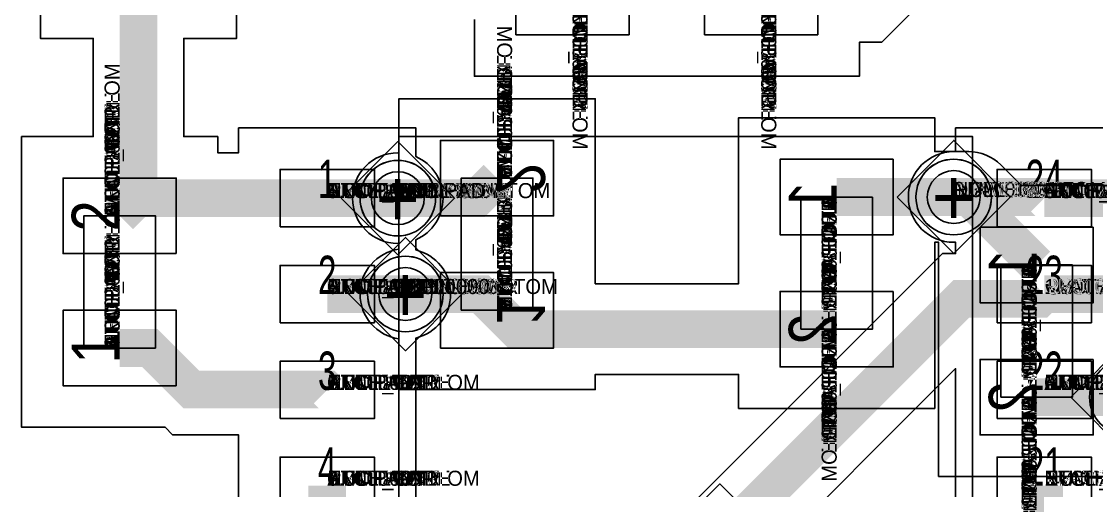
# Model space of a CAD drawing. Extents: x 0 to 323, y 0 to 320.
# Drawn here: x 113.51 to 127.76, y 248.97 to 255.18 of the extents above; entities that cross this region are included whole.
import ezdxf
from ezdxf.enums import TextEntityAlignment as Align

# ---------------------------------------------------------------- set-up
doc = ezdxf.new("R2010")
doc.units = 0
doc.header["$MEASUREMENT"] = 0
doc.layers.get('0').update_dxf_attribs({"linetype": 'CONTINUOUS'})
for name, color, linetype in [('CDN_FIGURES', 7, 'CONTINUOUS'), ('ETCH_BOTTOM', 7, 'CONTINUOUS'), ('ETCH_GND', 3, 'CONTINUOUS'), ('ETCH_INT1', 4, 'CONTINUOUS'), ('ETCH_INT2', 5, 'CONTINUOUS'), ('ETCH_PWR', 6, 'CONTINUOUS'), ('ETCH_TOP', 2, 'CONTINUOUS'), ('MANUFACTURING_NCLEGEND-1-6', 8, 'CONTINUOUS'), ('PACKAGE_GEOMETRY_ASSEMBLY_TOP', 11, 'CONTINUOUS'), ('PACKAGE_GEOMETRY_PIN_NUMBER', 9, 'CONTINUOUS')]:
    doc.layers.add(name, color=color, linetype=linetype)

# ---------------------------------------------------------------- blocks, each defined once
blk = doc.blocks.new('PAD_INFO')
for tag in ['SHAPE_TYPE', 'PAD_HEIGHT', 'PAD_LAYER', 'PAD_TYPE', 'PAD_WIDTH']:
    blk.add_attdef(tag, (0, 0), '', height=0.2)
at = {"flags": 2}
blk.add_attdef('CDN_TYPE', (0, 0), '', height=0.2, dxfattribs=at)
blk = doc.blocks.new('DRILL_INFO')
at = {"flags": 2}
blk.add_attdef('CDN_TYPE', (0, 0), '', height=0.2, dxfattribs=at)
for tag in ['FSHAPE', 'FCHAR', 'DRILL_HEIGHT', 'DIAMETER', 'PLATED', 'DRILL_WIDTH']:
    blk.add_attdef(tag, (0, 0), '', height=0.2)
blk = doc.blocks.new('VIA0700X0300')
at = {"layer": 'ETCH_BOTTOM'}
blk.add_circle((0, 0), 0.35, dxfattribs=at)
at = {"layer": 'ETCH_GND'}
blk.add_circle((0, 0), 0.35, dxfattribs=at)
at = {"layer": 'ETCH_INT1'}
blk.add_circle((0, 0), 0.35, dxfattribs=at)
at = {"layer": 'ETCH_INT2'}
blk.add_circle((0, 0), 0.35, dxfattribs=at)
at = {"layer": 'ETCH_PWR'}
blk.add_circle((0, 0), 0.35, dxfattribs=at)
at = {"layer": 'ETCH_TOP'}
blk.add_circle((0, 0), 0.35, dxfattribs=at)
ref = blk.add_blockref('PAD_INFO', (0, 0))
ref.add_attrib('PAD_LAYER', 'ETCH_TOP', (0, 0), dxfattribs={"height": 0.2})
ref.add_attrib('SHAPE_TYPE', 'NULL', (0, 0), dxfattribs={"height": 0.2})
ref.add_attrib('PAD_TYPE', 'ANTIPAD', (0, 0), dxfattribs={"height": 0.2})
ref.add_attrib('PAD_WIDTH', '0.000000', (0, 0), dxfattribs={"height": 0.2})
ref.add_attrib('PAD_HEIGHT', '0.000000', (0, 0), dxfattribs={"height": 0.2})
ref = blk.add_blockref('PAD_INFO', (0, 0))
ref.add_attrib('PAD_LAYER', 'ETCH_GND', (0, 0), dxfattribs={"height": 0.2})
ref.add_attrib('SHAPE_TYPE', 'NULL', (0, 0), dxfattribs={"height": 0.2})
ref.add_attrib('PAD_TYPE', 'ANTIPAD', (0, 0), dxfattribs={"height": 0.2})
ref.add_attrib('PAD_WIDTH', '0.000000', (0, 0), dxfattribs={"height": 0.2})
ref.add_attrib('PAD_HEIGHT', '0.000000', (0, 0), dxfattribs={"height": 0.2})
ref = blk.add_blockref('PAD_INFO', (0, 0))
ref.add_attrib('PAD_LAYER', 'ETCH_INT1', (0, 0), dxfattribs={"height": 0.2})
ref.add_attrib('SHAPE_TYPE', 'NULL', (0, 0), dxfattribs={"height": 0.2})
ref.add_attrib('PAD_TYPE', 'ANTIPAD', (0, 0), dxfattribs={"height": 0.2})
ref.add_attrib('PAD_WIDTH', '0.000000', (0, 0), dxfattribs={"height": 0.2})
ref.add_attrib('PAD_HEIGHT', '0.000000', (0, 0), dxfattribs={"height": 0.2})
ref = blk.add_blockref('PAD_INFO', (0, 0))
ref.add_attrib('PAD_LAYER', 'ETCH_INT2', (0, 0), dxfattribs={"height": 0.2})
ref.add_attrib('SHAPE_TYPE', 'NULL', (0, 0), dxfattribs={"height": 0.2})
ref.add_attrib('PAD_TYPE', 'ANTIPAD', (0, 0), dxfattribs={"height": 0.2})
ref.add_attrib('PAD_WIDTH', '0.000000', (0, 0), dxfattribs={"height": 0.2})
ref.add_attrib('PAD_HEIGHT', '0.000000', (0, 0), dxfattribs={"height": 0.2})
ref = blk.add_blockref('PAD_INFO', (0, 0))
ref.add_attrib('PAD_LAYER', 'ETCH_PWR', (0, 0), dxfattribs={"height": 0.2})
ref.add_attrib('SHAPE_TYPE', 'NULL', (0, 0), dxfattribs={"height": 0.2})
ref.add_attrib('PAD_TYPE', 'ANTIPAD', (0, 0), dxfattribs={"height": 0.2})
ref.add_attrib('PAD_WIDTH', '0.000000', (0, 0), dxfattribs={"height": 0.2})
ref.add_attrib('PAD_HEIGHT', '0.000000', (0, 0), dxfattribs={"height": 0.2})
ref = blk.add_blockref('PAD_INFO', (0, 0))
ref.add_attrib('PAD_LAYER', 'ETCH_BOTTOM', (0, 0), dxfattribs={"height": 0.2})
ref.add_attrib('SHAPE_TYPE', 'NULL', (0, 0), dxfattribs={"height": 0.2})
ref.add_attrib('PAD_TYPE', 'ANTIPAD', (0, 0), dxfattribs={"height": 0.2})
ref.add_attrib('PAD_WIDTH', '0.000000', (0, 0), dxfattribs={"height": 0.2})
ref.add_attrib('PAD_HEIGHT', '0.000000', (0, 0), dxfattribs={"height": 0.2})
ref = blk.add_blockref('PAD_INFO', (0, 0))
ref.add_attrib('PAD_LAYER', 'ETCH_TOP', (0, 0), dxfattribs={"height": 0.2})
ref.add_attrib('SHAPE_TYPE', 'NULL', (0, 0), dxfattribs={"height": 0.2})
ref.add_attrib('PAD_TYPE', 'THERMAL', (0, 0), dxfattribs={"height": 0.2})
ref.add_attrib('PAD_WIDTH', '0.000000', (0, 0), dxfattribs={"height": 0.2})
ref.add_attrib('PAD_HEIGHT', '0.000000', (0, 0), dxfattribs={"height": 0.2})
ref = blk.add_blockref('PAD_INFO', (0, 0))
ref.add_attrib('PAD_LAYER', 'ETCH_GND', (0, 0), dxfattribs={"height": 0.2})
ref.add_attrib('SHAPE_TYPE', 'NULL', (0, 0), dxfattribs={"height": 0.2})
ref.add_attrib('PAD_TYPE', 'THERMAL', (0, 0), dxfattribs={"height": 0.2})
ref.add_attrib('PAD_WIDTH', '0.000000', (0, 0), dxfattribs={"height": 0.2})
ref.add_attrib('PAD_HEIGHT', '0.000000', (0, 0), dxfattribs={"height": 0.2})
ref = blk.add_blockref('PAD_INFO', (0, 0))
ref.add_attrib('PAD_LAYER', 'ETCH_INT1', (0, 0), dxfattribs={"height": 0.2})
ref.add_attrib('SHAPE_TYPE', 'NULL', (0, 0), dxfattribs={"height": 0.2})
ref.add_attrib('PAD_TYPE', 'THERMAL', (0, 0), dxfattribs={"height": 0.2})
ref.add_attrib('PAD_WIDTH', '0.000000', (0, 0), dxfattribs={"height": 0.2})
ref.add_attrib('PAD_HEIGHT', '0.000000', (0, 0), dxfattribs={"height": 0.2})
ref = blk.add_blockref('PAD_INFO', (0, 0))
ref.add_attrib('PAD_LAYER', 'ETCH_INT2', (0, 0), dxfattribs={"height": 0.2})
ref.add_attrib('SHAPE_TYPE', 'NULL', (0, 0), dxfattribs={"height": 0.2})
ref.add_attrib('PAD_TYPE', 'THERMAL', (0, 0), dxfattribs={"height": 0.2})
ref.add_attrib('PAD_WIDTH', '0.000000', (0, 0), dxfattribs={"height": 0.2})
ref.add_attrib('PAD_HEIGHT', '0.000000', (0, 0), dxfattribs={"height": 0.2})
ref = blk.add_blockref('PAD_INFO', (0, 0))
ref.add_attrib('PAD_LAYER', 'ETCH_PWR', (0, 0), dxfattribs={"height": 0.2})
ref.add_attrib('SHAPE_TYPE', 'NULL', (0, 0), dxfattribs={"height": 0.2})
ref.add_attrib('PAD_TYPE', 'THERMAL', (0, 0), dxfattribs={"height": 0.2})
ref.add_attrib('PAD_WIDTH', '0.000000', (0, 0), dxfattribs={"height": 0.2})
ref.add_attrib('PAD_HEIGHT', '0.000000', (0, 0), dxfattribs={"height": 0.2})
ref = blk.add_blockref('PAD_INFO', (0, 0))
ref.add_attrib('PAD_LAYER', 'ETCH_BOTTOM', (0, 0), dxfattribs={"height": 0.2})
ref.add_attrib('SHAPE_TYPE', 'NULL', (0, 0), dxfattribs={"height": 0.2})
ref.add_attrib('PAD_TYPE', 'THERMAL', (0, 0), dxfattribs={"height": 0.2})
ref.add_attrib('PAD_WIDTH', '0.000000', (0, 0), dxfattribs={"height": 0.2})
ref.add_attrib('PAD_HEIGHT', '0.000000', (0, 0), dxfattribs={"height": 0.2})
ref = blk.add_blockref('PAD_INFO', (0, 0))
ref.add_attrib('PAD_LAYER', 'ETCH_TOP', (0, 0), dxfattribs={"height": 0.2})
ref.add_attrib('SHAPE_TYPE', 'CIRCLE', (0, 0), dxfattribs={"height": 0.2})
ref.add_attrib('PAD_TYPE', 'REGULAR', (0, 0), dxfattribs={"height": 0.2})
ref.add_attrib('PAD_WIDTH', '0.700000', (0, 0), dxfattribs={"height": 0.2})
ref.add_attrib('PAD_HEIGHT', '0.700000', (0, 0), dxfattribs={"height": 0.2})
ref = blk.add_blockref('PAD_INFO', (0, 0))
ref.add_attrib('PAD_LAYER', 'ETCH_GND', (0, 0), dxfattribs={"height": 0.2})
ref.add_attrib('SHAPE_TYPE', 'CIRCLE', (0, 0), dxfattribs={"height": 0.2})
ref.add_attrib('PAD_TYPE', 'REGULAR', (0, 0), dxfattribs={"height": 0.2})
ref.add_attrib('PAD_WIDTH', '0.700000', (0, 0), dxfattribs={"height": 0.2})
ref.add_attrib('PAD_HEIGHT', '0.700000', (0, 0), dxfattribs={"height": 0.2})
ref = blk.add_blockref('PAD_INFO', (0, 0))
ref.add_attrib('PAD_LAYER', 'ETCH_INT1', (0, 0), dxfattribs={"height": 0.2})
ref.add_attrib('SHAPE_TYPE', 'CIRCLE', (0, 0), dxfattribs={"height": 0.2})
ref.add_attrib('PAD_TYPE', 'REGULAR', (0, 0), dxfattribs={"height": 0.2})
ref.add_attrib('PAD_WIDTH', '0.700000', (0, 0), dxfattribs={"height": 0.2})
ref.add_attrib('PAD_HEIGHT', '0.700000', (0, 0), dxfattribs={"height": 0.2})
ref = blk.add_blockref('PAD_INFO', (0, 0))
ref.add_attrib('PAD_LAYER', 'ETCH_INT2', (0, 0), dxfattribs={"height": 0.2})
ref.add_attrib('SHAPE_TYPE', 'CIRCLE', (0, 0), dxfattribs={"height": 0.2})
ref.add_attrib('PAD_TYPE', 'REGULAR', (0, 0), dxfattribs={"height": 0.2})
ref.add_attrib('PAD_WIDTH', '0.700000', (0, 0), dxfattribs={"height": 0.2})
ref.add_attrib('PAD_HEIGHT', '0.700000', (0, 0), dxfattribs={"height": 0.2})
ref = blk.add_blockref('PAD_INFO', (0, 0))
ref.add_attrib('PAD_LAYER', 'ETCH_PWR', (0, 0), dxfattribs={"height": 0.2})
ref.add_attrib('SHAPE_TYPE', 'CIRCLE', (0, 0), dxfattribs={"height": 0.2})
ref.add_attrib('PAD_TYPE', 'REGULAR', (0, 0), dxfattribs={"height": 0.2})
ref.add_attrib('PAD_WIDTH', '0.700000', (0, 0), dxfattribs={"height": 0.2})
ref.add_attrib('PAD_HEIGHT', '0.700000', (0, 0), dxfattribs={"height": 0.2})
ref = blk.add_blockref('PAD_INFO', (0, 0))
ref.add_attrib('PAD_LAYER', 'ETCH_BOTTOM', (0, 0), dxfattribs={"height": 0.2})
ref.add_attrib('SHAPE_TYPE', 'CIRCLE', (0, 0), dxfattribs={"height": 0.2})
ref.add_attrib('PAD_TYPE', 'REGULAR', (0, 0), dxfattribs={"height": 0.2})
ref.add_attrib('PAD_WIDTH', '0.700000', (0, 0), dxfattribs={"height": 0.2})
ref.add_attrib('PAD_HEIGHT', '0.700000', (0, 0), dxfattribs={"height": 0.2})
ref = blk.add_blockref('DRILL_INFO', (0, 0))
ref.add_attrib('DIAMETER', '0.300000', (0, 0), dxfattribs={"height": 0.2})
ref.add_attrib('PLATED', 'PLATED', (0, 0), dxfattribs={"height": 0.2})
ref.add_attrib('FSHAPE', 'DIAMOND', (0, 0), dxfattribs={"height": 0.2})
ref.add_attrib('FCHAR', '+', (0, 0), dxfattribs={"height": 0.2})
ref.add_attrib('DRILL_WIDTH', '1.500000', (0, 0), dxfattribs={"height": 0.2})
ref.add_attrib('DRILL_HEIGHT', '1.500000', (0, 0), dxfattribs={"height": 0.2})
for tag in ['CDN_TYPE', 'PIN']:
    blk.add_attdef(tag, (0, 0), '', height=0.2)
at = {"flags": 2}
for tag in ['PSTKNAME', 'BBV']:
    blk.add_attdef(tag, (0, 0), '', height=0.2, dxfattribs=at)
blk = doc.blocks.new('FIGURE_DIAMOND')
at = {"layer": 'CDN_FIGURES'}
blk.add_lwpolyline([(-0.5, 0), (0, 0.5), (0.5, 0), (0, -0.5)], close=True, dxfattribs=at)
blk = doc.blocks.new('RC1000X1500TS')
at = {"layer": 'ETCH_TOP'}
blk.add_lwpolyline([(-0.5, -0.75), (-0.5, 0.75), (0.5, 0.75), (0.5, -0.75)], close=True, dxfattribs=at)
ref = blk.add_blockref('PAD_INFO', (0, 0))
ref.add_attrib('PAD_LAYER', 'ETCH_TOP', (0, 0), dxfattribs={"height": 0.2})
ref.add_attrib('SHAPE_TYPE', 'NULL', (0, 0), dxfattribs={"height": 0.2})
ref.add_attrib('PAD_TYPE', 'ANTIPAD', (0, 0), dxfattribs={"height": 0.2})
ref.add_attrib('PAD_WIDTH', '0.000000', (0, 0), dxfattribs={"height": 0.2})
ref.add_attrib('PAD_HEIGHT', '0.000000', (0, 0), dxfattribs={"height": 0.2})
ref = blk.add_blockref('PAD_INFO', (0, 0))
ref.add_attrib('PAD_LAYER', 'ETCH_GND', (0, 0), dxfattribs={"height": 0.2})
ref.add_attrib('SHAPE_TYPE', 'NULL', (0, 0), dxfattribs={"height": 0.2})
ref.add_attrib('PAD_TYPE', 'ANTIPAD', (0, 0), dxfattribs={"height": 0.2})
ref.add_attrib('PAD_WIDTH', '0.000000', (0, 0), dxfattribs={"height": 0.2})
ref.add_attrib('PAD_HEIGHT', '0.000000', (0, 0), dxfattribs={"height": 0.2})
ref = blk.add_blockref('PAD_INFO', (0, 0))
ref.add_attrib('PAD_LAYER', 'ETCH_INT1', (0, 0), dxfattribs={"height": 0.2})
ref.add_attrib('SHAPE_TYPE', 'NULL', (0, 0), dxfattribs={"height": 0.2})
ref.add_attrib('PAD_TYPE', 'ANTIPAD', (0, 0), dxfattribs={"height": 0.2})
ref.add_attrib('PAD_WIDTH', '0.000000', (0, 0), dxfattribs={"height": 0.2})
ref.add_attrib('PAD_HEIGHT', '0.000000', (0, 0), dxfattribs={"height": 0.2})
ref = blk.add_blockref('PAD_INFO', (0, 0))
ref.add_attrib('PAD_LAYER', 'ETCH_INT2', (0, 0), dxfattribs={"height": 0.2})
ref.add_attrib('SHAPE_TYPE', 'NULL', (0, 0), dxfattribs={"height": 0.2})
ref.add_attrib('PAD_TYPE', 'ANTIPAD', (0, 0), dxfattribs={"height": 0.2})
ref.add_attrib('PAD_WIDTH', '0.000000', (0, 0), dxfattribs={"height": 0.2})
ref.add_attrib('PAD_HEIGHT', '0.000000', (0, 0), dxfattribs={"height": 0.2})
ref = blk.add_blockref('PAD_INFO', (0, 0))
ref.add_attrib('PAD_LAYER', 'ETCH_PWR', (0, 0), dxfattribs={"height": 0.2})
ref.add_attrib('SHAPE_TYPE', 'NULL', (0, 0), dxfattribs={"height": 0.2})
ref.add_attrib('PAD_TYPE', 'ANTIPAD', (0, 0), dxfattribs={"height": 0.2})
ref.add_attrib('PAD_WIDTH', '0.000000', (0, 0), dxfattribs={"height": 0.2})
ref.add_attrib('PAD_HEIGHT', '0.000000', (0, 0), dxfattribs={"height": 0.2})
ref = blk.add_blockref('PAD_INFO', (0, 0))
ref.add_attrib('PAD_LAYER', 'ETCH_BOTTOM', (0, 0), dxfattribs={"height": 0.2})
ref.add_attrib('SHAPE_TYPE', 'NULL', (0, 0), dxfattribs={"height": 0.2})
ref.add_attrib('PAD_TYPE', 'ANTIPAD', (0, 0), dxfattribs={"height": 0.2})
ref.add_attrib('PAD_WIDTH', '0.000000', (0, 0), dxfattribs={"height": 0.2})
ref.add_attrib('PAD_HEIGHT', '0.000000', (0, 0), dxfattribs={"height": 0.2})
ref = blk.add_blockref('PAD_INFO', (0, 0))
ref.add_attrib('PAD_LAYER', 'ETCH_TOP', (0, 0), dxfattribs={"height": 0.2})
ref.add_attrib('SHAPE_TYPE', 'NULL', (0, 0), dxfattribs={"height": 0.2})
ref.add_attrib('PAD_TYPE', 'THERMAL', (0, 0), dxfattribs={"height": 0.2})
ref.add_attrib('PAD_WIDTH', '0.000000', (0, 0), dxfattribs={"height": 0.2})
ref.add_attrib('PAD_HEIGHT', '0.000000', (0, 0), dxfattribs={"height": 0.2})
ref = blk.add_blockref('PAD_INFO', (0, 0))
ref.add_attrib('PAD_LAYER', 'ETCH_GND', (0, 0), dxfattribs={"height": 0.2})
ref.add_attrib('SHAPE_TYPE', 'NULL', (0, 0), dxfattribs={"height": 0.2})
ref.add_attrib('PAD_TYPE', 'THERMAL', (0, 0), dxfattribs={"height": 0.2})
ref.add_attrib('PAD_WIDTH', '0.000000', (0, 0), dxfattribs={"height": 0.2})
ref.add_attrib('PAD_HEIGHT', '0.000000', (0, 0), dxfattribs={"height": 0.2})
ref = blk.add_blockref('PAD_INFO', (0, 0))
ref.add_attrib('PAD_LAYER', 'ETCH_INT1', (0, 0), dxfattribs={"height": 0.2})
ref.add_attrib('SHAPE_TYPE', 'NULL', (0, 0), dxfattribs={"height": 0.2})
ref.add_attrib('PAD_TYPE', 'THERMAL', (0, 0), dxfattribs={"height": 0.2})
ref.add_attrib('PAD_WIDTH', '0.000000', (0, 0), dxfattribs={"height": 0.2})
ref.add_attrib('PAD_HEIGHT', '0.000000', (0, 0), dxfattribs={"height": 0.2})
ref = blk.add_blockref('PAD_INFO', (0, 0))
ref.add_attrib('PAD_LAYER', 'ETCH_INT2', (0, 0), dxfattribs={"height": 0.2})
ref.add_attrib('SHAPE_TYPE', 'NULL', (0, 0), dxfattribs={"height": 0.2})
ref.add_attrib('PAD_TYPE', 'THERMAL', (0, 0), dxfattribs={"height": 0.2})
ref.add_attrib('PAD_WIDTH', '0.000000', (0, 0), dxfattribs={"height": 0.2})
ref.add_attrib('PAD_HEIGHT', '0.000000', (0, 0), dxfattribs={"height": 0.2})
ref = blk.add_blockref('PAD_INFO', (0, 0))
ref.add_attrib('PAD_LAYER', 'ETCH_PWR', (0, 0), dxfattribs={"height": 0.2})
ref.add_attrib('SHAPE_TYPE', 'NULL', (0, 0), dxfattribs={"height": 0.2})
ref.add_attrib('PAD_TYPE', 'THERMAL', (0, 0), dxfattribs={"height": 0.2})
ref.add_attrib('PAD_WIDTH', '0.000000', (0, 0), dxfattribs={"height": 0.2})
ref.add_attrib('PAD_HEIGHT', '0.000000', (0, 0), dxfattribs={"height": 0.2})
ref = blk.add_blockref('PAD_INFO', (0, 0))
ref.add_attrib('PAD_LAYER', 'ETCH_BOTTOM', (0, 0), dxfattribs={"height": 0.2})
ref.add_attrib('SHAPE_TYPE', 'NULL', (0, 0), dxfattribs={"height": 0.2})
ref.add_attrib('PAD_TYPE', 'THERMAL', (0, 0), dxfattribs={"height": 0.2})
ref.add_attrib('PAD_WIDTH', '0.000000', (0, 0), dxfattribs={"height": 0.2})
ref.add_attrib('PAD_HEIGHT', '0.000000', (0, 0), dxfattribs={"height": 0.2})
ref = blk.add_blockref('PAD_INFO', (0, 0))
ref.add_attrib('PAD_LAYER', 'ETCH_GND', (0, 0), dxfattribs={"height": 0.2})
ref.add_attrib('SHAPE_TYPE', 'NULL', (0, 0), dxfattribs={"height": 0.2})
ref.add_attrib('PAD_TYPE', 'REGULAR', (0, 0), dxfattribs={"height": 0.2})
ref.add_attrib('PAD_WIDTH', '0.000000', (0, 0), dxfattribs={"height": 0.2})
ref.add_attrib('PAD_HEIGHT', '0.000000', (0, 0), dxfattribs={"height": 0.2})
ref = blk.add_blockref('PAD_INFO', (0, 0))
ref.add_attrib('PAD_LAYER', 'ETCH_INT1', (0, 0), dxfattribs={"height": 0.2})
ref.add_attrib('SHAPE_TYPE', 'NULL', (0, 0), dxfattribs={"height": 0.2})
ref.add_attrib('PAD_TYPE', 'REGULAR', (0, 0), dxfattribs={"height": 0.2})
ref.add_attrib('PAD_WIDTH', '0.000000', (0, 0), dxfattribs={"height": 0.2})
ref.add_attrib('PAD_HEIGHT', '0.000000', (0, 0), dxfattribs={"height": 0.2})
ref = blk.add_blockref('PAD_INFO', (0, 0))
ref.add_attrib('PAD_LAYER', 'ETCH_INT2', (0, 0), dxfattribs={"height": 0.2})
ref.add_attrib('SHAPE_TYPE', 'NULL', (0, 0), dxfattribs={"height": 0.2})
ref.add_attrib('PAD_TYPE', 'REGULAR', (0, 0), dxfattribs={"height": 0.2})
ref.add_attrib('PAD_WIDTH', '0.000000', (0, 0), dxfattribs={"height": 0.2})
ref.add_attrib('PAD_HEIGHT', '0.000000', (0, 0), dxfattribs={"height": 0.2})
ref = blk.add_blockref('PAD_INFO', (0, 0))
ref.add_attrib('PAD_LAYER', 'ETCH_PWR', (0, 0), dxfattribs={"height": 0.2})
ref.add_attrib('SHAPE_TYPE', 'NULL', (0, 0), dxfattribs={"height": 0.2})
ref.add_attrib('PAD_TYPE', 'REGULAR', (0, 0), dxfattribs={"height": 0.2})
ref.add_attrib('PAD_WIDTH', '0.000000', (0, 0), dxfattribs={"height": 0.2})
ref.add_attrib('PAD_HEIGHT', '0.000000', (0, 0), dxfattribs={"height": 0.2})
ref = blk.add_blockref('PAD_INFO', (0, 0))
ref.add_attrib('PAD_LAYER', 'ETCH_BOTTOM', (0, 0), dxfattribs={"height": 0.2})
ref.add_attrib('SHAPE_TYPE', 'NULL', (0, 0), dxfattribs={"height": 0.2})
ref.add_attrib('PAD_TYPE', 'REGULAR', (0, 0), dxfattribs={"height": 0.2})
ref.add_attrib('PAD_WIDTH', '0.000000', (0, 0), dxfattribs={"height": 0.2})
ref.add_attrib('PAD_HEIGHT', '0.000000', (0, 0), dxfattribs={"height": 0.2})
ref = blk.add_blockref('DRILL_INFO', (0, 0))
ref.add_attrib('DIAMETER', '0.000000', (0, 0), dxfattribs={"height": 0.2})
ref.add_attrib('PLATED', 'PLATED', (0, 0), dxfattribs={"height": 0.2})
ref.add_attrib('FSHAPE', 'NULL', (0, 0), dxfattribs={"height": 0.2})
ref.add_attrib('DRILL_WIDTH', '0.000000', (0, 0), dxfattribs={"height": 0.2})
ref.add_attrib('DRILL_HEIGHT', '0.000000', (0, 0), dxfattribs={"height": 0.2})
ref = blk.add_blockref('PAD_INFO', (0, 0))
ref.add_attrib('PAD_LAYER', 'ETCH_TOP', (0, 0), dxfattribs={"height": 0.2})
ref.add_attrib('SHAPE_TYPE', 'RECTANGLE', (0, 0), dxfattribs={"height": 0.2})
ref.add_attrib('PAD_TYPE', 'REGULAR', (0, 0), dxfattribs={"height": 0.2})
ref.add_attrib('PAD_WIDTH', '1.000000', (0, 0), dxfattribs={"height": 0.2})
ref.add_attrib('PAD_HEIGHT', '1.500000', (0, 0), dxfattribs={"height": 0.2})
for tag in ['CDN_TYPE', 'PIN']:
    blk.add_attdef(tag, (0, 0), '', height=0.2)
at = {"flags": 2}
for tag in ['PSTKNAME', 'BBV']:
    blk.add_attdef(tag, (0, 0), '', height=0.2, dxfattribs=at)
blk = doc.blocks.new('F56')
at = {"layer": 'PACKAGE_GEOMETRY_ASSEMBLY_TOP'}
blk.add_lwpolyline([(0, -0.475), (1.75, -0.475), (1.75, 0.475), (0, 0.475)], close=True, dxfattribs=at)
at = {"layer": 'ETCH_TOP'}
ref = blk.add_blockref('RC1000X1500TS', (0, 0), dxfattribs=at)
ref.add_attrib('CDN_TYPE', 'PIN', (0, 0), dxfattribs={"height": 0.2})
ref.add_attrib('PIN', '1', (0, 0), dxfattribs={"height": 0.2})
ref = blk.add_blockref('RC1000X1500TS', (1.75, 0), dxfattribs=at)
ref.add_attrib('CDN_TYPE', 'PIN', (0, 0), dxfattribs={"height": 0.2})
ref.add_attrib('PIN', '2', (0, 0), dxfattribs={"height": 0.2})
at = {"flags": 2}
for tag in ['SYMBOL_TYPE', 'CDN_TYPE', 'REFDES']:
    blk.add_attdef(tag, (0, 0), '', height=0.2, dxfattribs=at)
blk = doc.blocks.new('RC1250X0760TS')
at = {"layer": 'ETCH_TOP'}
blk.add_lwpolyline([(-0.625, -0.38), (-0.625, 0.38), (0.625, 0.38), (0.625, -0.38)], close=True, dxfattribs=at)
ref = blk.add_blockref('PAD_INFO', (0, 0))
ref.add_attrib('PAD_LAYER', 'ETCH_TOP', (0, 0), dxfattribs={"height": 0.2})
ref.add_attrib('SHAPE_TYPE', 'NULL', (0, 0), dxfattribs={"height": 0.2})
ref.add_attrib('PAD_TYPE', 'ANTIPAD', (0, 0), dxfattribs={"height": 0.2})
ref.add_attrib('PAD_WIDTH', '0.000000', (0, 0), dxfattribs={"height": 0.2})
ref.add_attrib('PAD_HEIGHT', '0.000000', (0, 0), dxfattribs={"height": 0.2})
ref = blk.add_blockref('PAD_INFO', (0, 0))
ref.add_attrib('PAD_LAYER', 'ETCH_GND', (0, 0), dxfattribs={"height": 0.2})
ref.add_attrib('SHAPE_TYPE', 'NULL', (0, 0), dxfattribs={"height": 0.2})
ref.add_attrib('PAD_TYPE', 'ANTIPAD', (0, 0), dxfattribs={"height": 0.2})
ref.add_attrib('PAD_WIDTH', '0.000000', (0, 0), dxfattribs={"height": 0.2})
ref.add_attrib('PAD_HEIGHT', '0.000000', (0, 0), dxfattribs={"height": 0.2})
ref = blk.add_blockref('PAD_INFO', (0, 0))
ref.add_attrib('PAD_LAYER', 'ETCH_INT1', (0, 0), dxfattribs={"height": 0.2})
ref.add_attrib('SHAPE_TYPE', 'NULL', (0, 0), dxfattribs={"height": 0.2})
ref.add_attrib('PAD_TYPE', 'ANTIPAD', (0, 0), dxfattribs={"height": 0.2})
ref.add_attrib('PAD_WIDTH', '0.000000', (0, 0), dxfattribs={"height": 0.2})
ref.add_attrib('PAD_HEIGHT', '0.000000', (0, 0), dxfattribs={"height": 0.2})
ref = blk.add_blockref('PAD_INFO', (0, 0))
ref.add_attrib('PAD_LAYER', 'ETCH_INT2', (0, 0), dxfattribs={"height": 0.2})
ref.add_attrib('SHAPE_TYPE', 'NULL', (0, 0), dxfattribs={"height": 0.2})
ref.add_attrib('PAD_TYPE', 'ANTIPAD', (0, 0), dxfattribs={"height": 0.2})
ref.add_attrib('PAD_WIDTH', '0.000000', (0, 0), dxfattribs={"height": 0.2})
ref.add_attrib('PAD_HEIGHT', '0.000000', (0, 0), dxfattribs={"height": 0.2})
ref = blk.add_blockref('PAD_INFO', (0, 0))
ref.add_attrib('PAD_LAYER', 'ETCH_PWR', (0, 0), dxfattribs={"height": 0.2})
ref.add_attrib('SHAPE_TYPE', 'NULL', (0, 0), dxfattribs={"height": 0.2})
ref.add_attrib('PAD_TYPE', 'ANTIPAD', (0, 0), dxfattribs={"height": 0.2})
ref.add_attrib('PAD_WIDTH', '0.000000', (0, 0), dxfattribs={"height": 0.2})
ref.add_attrib('PAD_HEIGHT', '0.000000', (0, 0), dxfattribs={"height": 0.2})
ref = blk.add_blockref('PAD_INFO', (0, 0))
ref.add_attrib('PAD_LAYER', 'ETCH_BOTTOM', (0, 0), dxfattribs={"height": 0.2})
ref.add_attrib('SHAPE_TYPE', 'NULL', (0, 0), dxfattribs={"height": 0.2})
ref.add_attrib('PAD_TYPE', 'ANTIPAD', (0, 0), dxfattribs={"height": 0.2})
ref.add_attrib('PAD_WIDTH', '0.000000', (0, 0), dxfattribs={"height": 0.2})
ref.add_attrib('PAD_HEIGHT', '0.000000', (0, 0), dxfattribs={"height": 0.2})
ref = blk.add_blockref('PAD_INFO', (0, 0))
ref.add_attrib('PAD_LAYER', 'ETCH_TOP', (0, 0), dxfattribs={"height": 0.2})
ref.add_attrib('SHAPE_TYPE', 'NULL', (0, 0), dxfattribs={"height": 0.2})
ref.add_attrib('PAD_TYPE', 'THERMAL', (0, 0), dxfattribs={"height": 0.2})
ref.add_attrib('PAD_WIDTH', '0.000000', (0, 0), dxfattribs={"height": 0.2})
ref.add_attrib('PAD_HEIGHT', '0.000000', (0, 0), dxfattribs={"height": 0.2})
ref = blk.add_blockref('PAD_INFO', (0, 0))
ref.add_attrib('PAD_LAYER', 'ETCH_GND', (0, 0), dxfattribs={"height": 0.2})
ref.add_attrib('SHAPE_TYPE', 'NULL', (0, 0), dxfattribs={"height": 0.2})
ref.add_attrib('PAD_TYPE', 'THERMAL', (0, 0), dxfattribs={"height": 0.2})
ref.add_attrib('PAD_WIDTH', '0.000000', (0, 0), dxfattribs={"height": 0.2})
ref.add_attrib('PAD_HEIGHT', '0.000000', (0, 0), dxfattribs={"height": 0.2})
ref = blk.add_blockref('PAD_INFO', (0, 0))
ref.add_attrib('PAD_LAYER', 'ETCH_INT1', (0, 0), dxfattribs={"height": 0.2})
ref.add_attrib('SHAPE_TYPE', 'NULL', (0, 0), dxfattribs={"height": 0.2})
ref.add_attrib('PAD_TYPE', 'THERMAL', (0, 0), dxfattribs={"height": 0.2})
ref.add_attrib('PAD_WIDTH', '0.000000', (0, 0), dxfattribs={"height": 0.2})
ref.add_attrib('PAD_HEIGHT', '0.000000', (0, 0), dxfattribs={"height": 0.2})
ref = blk.add_blockref('PAD_INFO', (0, 0))
ref.add_attrib('PAD_LAYER', 'ETCH_INT2', (0, 0), dxfattribs={"height": 0.2})
ref.add_attrib('SHAPE_TYPE', 'NULL', (0, 0), dxfattribs={"height": 0.2})
ref.add_attrib('PAD_TYPE', 'THERMAL', (0, 0), dxfattribs={"height": 0.2})
ref.add_attrib('PAD_WIDTH', '0.000000', (0, 0), dxfattribs={"height": 0.2})
ref.add_attrib('PAD_HEIGHT', '0.000000', (0, 0), dxfattribs={"height": 0.2})
ref = blk.add_blockref('PAD_INFO', (0, 0))
ref.add_attrib('PAD_LAYER', 'ETCH_PWR', (0, 0), dxfattribs={"height": 0.2})
ref.add_attrib('SHAPE_TYPE', 'NULL', (0, 0), dxfattribs={"height": 0.2})
ref.add_attrib('PAD_TYPE', 'THERMAL', (0, 0), dxfattribs={"height": 0.2})
ref.add_attrib('PAD_WIDTH', '0.000000', (0, 0), dxfattribs={"height": 0.2})
ref.add_attrib('PAD_HEIGHT', '0.000000', (0, 0), dxfattribs={"height": 0.2})
ref = blk.add_blockref('PAD_INFO', (0, 0))
ref.add_attrib('PAD_LAYER', 'ETCH_BOTTOM', (0, 0), dxfattribs={"height": 0.2})
ref.add_attrib('SHAPE_TYPE', 'NULL', (0, 0), dxfattribs={"height": 0.2})
ref.add_attrib('PAD_TYPE', 'THERMAL', (0, 0), dxfattribs={"height": 0.2})
ref.add_attrib('PAD_WIDTH', '0.000000', (0, 0), dxfattribs={"height": 0.2})
ref.add_attrib('PAD_HEIGHT', '0.000000', (0, 0), dxfattribs={"height": 0.2})
ref = blk.add_blockref('PAD_INFO', (0, 0))
ref.add_attrib('PAD_LAYER', 'ETCH_TOP', (0, 0), dxfattribs={"height": 0.2})
ref.add_attrib('SHAPE_TYPE', 'RECTANGLE', (0, 0), dxfattribs={"height": 0.2})
ref.add_attrib('PAD_TYPE', 'REGULAR', (0, 0), dxfattribs={"height": 0.2})
ref.add_attrib('PAD_WIDTH', '1.250000', (0, 0), dxfattribs={"height": 0.2})
ref.add_attrib('PAD_HEIGHT', '0.760000', (0, 0), dxfattribs={"height": 0.2})
ref = blk.add_blockref('PAD_INFO', (0, 0))
ref.add_attrib('PAD_LAYER', 'ETCH_GND', (0, 0), dxfattribs={"height": 0.2})
ref.add_attrib('SHAPE_TYPE', 'NULL', (0, 0), dxfattribs={"height": 0.2})
ref.add_attrib('PAD_TYPE', 'REGULAR', (0, 0), dxfattribs={"height": 0.2})
ref.add_attrib('PAD_WIDTH', '0.000000', (0, 0), dxfattribs={"height": 0.2})
ref.add_attrib('PAD_HEIGHT', '0.000000', (0, 0), dxfattribs={"height": 0.2})
ref = blk.add_blockref('PAD_INFO', (0, 0))
ref.add_attrib('PAD_LAYER', 'ETCH_INT1', (0, 0), dxfattribs={"height": 0.2})
ref.add_attrib('SHAPE_TYPE', 'NULL', (0, 0), dxfattribs={"height": 0.2})
ref.add_attrib('PAD_TYPE', 'REGULAR', (0, 0), dxfattribs={"height": 0.2})
ref.add_attrib('PAD_WIDTH', '0.000000', (0, 0), dxfattribs={"height": 0.2})
ref.add_attrib('PAD_HEIGHT', '0.000000', (0, 0), dxfattribs={"height": 0.2})
ref = blk.add_blockref('PAD_INFO', (0, 0))
ref.add_attrib('PAD_LAYER', 'ETCH_INT2', (0, 0), dxfattribs={"height": 0.2})
ref.add_attrib('SHAPE_TYPE', 'NULL', (0, 0), dxfattribs={"height": 0.2})
ref.add_attrib('PAD_TYPE', 'REGULAR', (0, 0), dxfattribs={"height": 0.2})
ref.add_attrib('PAD_WIDTH', '0.000000', (0, 0), dxfattribs={"height": 0.2})
ref.add_attrib('PAD_HEIGHT', '0.000000', (0, 0), dxfattribs={"height": 0.2})
ref = blk.add_blockref('PAD_INFO', (0, 0))
ref.add_attrib('PAD_LAYER', 'ETCH_PWR', (0, 0), dxfattribs={"height": 0.2})
ref.add_attrib('SHAPE_TYPE', 'NULL', (0, 0), dxfattribs={"height": 0.2})
ref.add_attrib('PAD_TYPE', 'REGULAR', (0, 0), dxfattribs={"height": 0.2})
ref.add_attrib('PAD_WIDTH', '0.000000', (0, 0), dxfattribs={"height": 0.2})
ref.add_attrib('PAD_HEIGHT', '0.000000', (0, 0), dxfattribs={"height": 0.2})
ref = blk.add_blockref('PAD_INFO', (0, 0))
ref.add_attrib('PAD_LAYER', 'ETCH_BOTTOM', (0, 0), dxfattribs={"height": 0.2})
ref.add_attrib('SHAPE_TYPE', 'NULL', (0, 0), dxfattribs={"height": 0.2})
ref.add_attrib('PAD_TYPE', 'REGULAR', (0, 0), dxfattribs={"height": 0.2})
ref.add_attrib('PAD_WIDTH', '0.000000', (0, 0), dxfattribs={"height": 0.2})
ref.add_attrib('PAD_HEIGHT', '0.000000', (0, 0), dxfattribs={"height": 0.2})
ref = blk.add_blockref('DRILL_INFO', (0, 0))
ref.add_attrib('DIAMETER', '0.000000', (0, 0), dxfattribs={"height": 0.2})
ref.add_attrib('PLATED', 'PLATED', (0, 0), dxfattribs={"height": 0.2})
ref.add_attrib('FSHAPE', 'NULL', (0, 0), dxfattribs={"height": 0.2})
ref.add_attrib('DRILL_WIDTH', '0.000000', (0, 0), dxfattribs={"height": 0.2})
ref.add_attrib('DRILL_HEIGHT', '0.000000', (0, 0), dxfattribs={"height": 0.2})
for tag in ['CDN_TYPE', 'PIN']:
    blk.add_attdef(tag, (0, 0), '', height=0.2)
at = {"flags": 2}
for tag in ['PSTKNAME', 'BBV']:
    blk.add_attdef(tag, (0, 0), '', height=0.2, dxfattribs=at)
blk = doc.blocks.new('SO-24W')
at = {"layer": 'PACKAGE_GEOMETRY_ASSEMBLY_TOP'}
blk.add_lwpolyline([(-3.8, -7.8), (3.8, -7.8), (3.8, 7.8), (-3.8, 7.8)], close=True, dxfattribs=at)
at = {"layer": 'ETCH_TOP'}
ref = blk.add_blockref('RC1250X0760TS', (-4.75, 6.985), dxfattribs=at)
ref.add_attrib('CDN_TYPE', 'PIN', (0, 0), dxfattribs={"height": 0.2})
ref.add_attrib('PIN', '1', (0, 0), dxfattribs={"height": 0.2})
ref = blk.add_blockref('RC1250X0760TS', (4.75, 6.985), dxfattribs=at)
ref.add_attrib('CDN_TYPE', 'PIN', (0, 0), dxfattribs={"height": 0.2})
ref.add_attrib('PIN', '24', (0, 0), dxfattribs={"height": 0.2})
ref = blk.add_blockref('RC1250X0760TS', (-4.75, 5.715), dxfattribs=at)
ref.add_attrib('CDN_TYPE', 'PIN', (0, 0), dxfattribs={"height": 0.2})
ref.add_attrib('PIN', '2', (0, 0), dxfattribs={"height": 0.2})
ref = blk.add_blockref('RC1250X0760TS', (4.75, 5.715), dxfattribs=at)
ref.add_attrib('CDN_TYPE', 'PIN', (0, 0), dxfattribs={"height": 0.2})
ref.add_attrib('PIN', '23', (0, 0), dxfattribs={"height": 0.2})
ref = blk.add_blockref('RC1250X0760TS', (-4.75, 4.445), dxfattribs=at)
ref.add_attrib('CDN_TYPE', 'PIN', (0, 0), dxfattribs={"height": 0.2})
ref.add_attrib('PIN', '3', (0, 0), dxfattribs={"height": 0.2})
ref = blk.add_blockref('RC1250X0760TS', (4.75, 4.445), dxfattribs=at)
ref.add_attrib('CDN_TYPE', 'PIN', (0, 0), dxfattribs={"height": 0.2})
ref.add_attrib('PIN', '22', (0, 0), dxfattribs={"height": 0.2})
ref = blk.add_blockref('RC1250X0760TS', (-4.75, 3.175), dxfattribs=at)
ref.add_attrib('CDN_TYPE', 'PIN', (0, 0), dxfattribs={"height": 0.2})
ref.add_attrib('PIN', '4', (0, 0), dxfattribs={"height": 0.2})
ref = blk.add_blockref('RC1250X0760TS', (4.75, 3.175), dxfattribs=at)
ref.add_attrib('CDN_TYPE', 'PIN', (0, 0), dxfattribs={"height": 0.2})
ref.add_attrib('PIN', '21', (0, 0), dxfattribs={"height": 0.2})
at = {"flags": 2}
for tag in ['SYMBOL_TYPE', 'CDN_TYPE', 'REFDES']:
    blk.add_attdef(tag, (0, 0), '', height=0.2, dxfattribs=at)

msp = doc.modelspace()

# ---------------------------------------------------------------- linework, layer by layer
at = {"layer": 'ETCH_BOTTOM'}
for points, format in [([(128.263, 249.155), (125.663, 249.155), (125.663, 252.255), (125.613, 252.255), (125.613, 250.055), (123.013, 250.055), (123.013, 250.505), (121.113, 250.505), (121.113, 250.305), (118.513, 250.305), (118.513, 250.976, -0.866944), (118.513, 252.164), (118.513, 252.24), (118.498, 252.24, -1), (118.498, 253.441), (118.513, 253.441), (118.513, 254.156), (121.113, 254.156), (121.113, 251.706), (123.013, 251.706), (123.013, 253.906), (125.613, 253.906), (125.613, 253.456), (126.063, 253.456, -0.198912), (126.487, 253.28), (126.761, 253.006), (128.263, 253.006)], "xyb"), ([(118.498, 252.84, 0.5, 0.5, 0), (119.548, 252.84, 0.5, 0.5, 0), (119.813, 253.105, 0.5, 0.5, 0)], "xyseb"), ([(124.313, 252.855, 0.5, 0.5, 0), (125.863, 252.855, 0.5, 0.5, 0)], "xyseb"), ([(125.863, 252.855, 0.5, 0.5, 0), (126.063, 252.855, 0.5, 0.5, 0), (126.963, 251.955, 0.5, 0.5, 0)], "xyseb"), ([(118.598, 251.57, 0.5, 0.5, 0), (119.598, 251.57, 0.5, 0.5, 0), (119.813, 251.355, 0.5, 0.5, 0)], "xyseb"), ([(124.313, 251.105, 0.5, 0.5, 0), (120.063, 251.105, 0.5, 0.5, 0), (119.813, 251.355, 0.5, 0.5, 0)], "xyseb"), ([(126.963, 250.205, 0.5, 0.5, 0), (128.163, 250.205, 0.5, 0.5, 0)], "xyseb")]:
    msp.add_lwpolyline(points, format=format, dxfattribs=at)
at = {"layer": 'ETCH_GND'}
for points in [[(118.998, 252.84, 1), (117.998, 252.84, 1)], [(126.363, 252.855, 1), (125.363, 252.855, 1)], [(119.098, 251.57, 1), (118.098, 251.57, 1)], [(128.663, 250.205, 1), (127.663, 250.205, 1)]]:
    msp.add_lwpolyline(points, format="xyb", close=True, dxfattribs=at)
at = {"layer": 'ETCH_INT1'}
for points in [[(118.998, 252.84, 1), (117.998, 252.84, 1)], [(126.363, 252.855, 1), (125.363, 252.855, 1)], [(119.098, 251.57, 1), (118.098, 251.57, 1)], [(128.663, 250.205, 1), (127.663, 250.205, 1)]]:
    msp.add_lwpolyline(points, format="xyb", close=True, dxfattribs=at)
at = {"layer": 'ETCH_INT2'}
for points in [[(118.498, 253.341, 1), (118.498, 252.34, 1)], [(125.863, 253.356, 1), (125.863, 252.355, 1)], [(118.598, 252.071, 1), (118.598, 251.07, 1)], [(128.163, 250.706, 1), (128.163, 249.705, 1)]]:
    msp.add_lwpolyline(points, format="xyb", close=True, dxfattribs=at)
at = {"layer": 'ETCH_PWR'}
for points in [[(118.998, 252.84, 1), (117.998, 252.84, 1)], [(126.363, 252.855, 1), (125.363, 252.855, 1)], [(119.098, 251.57, 1), (118.098, 251.57, 1)], [(128.663, 250.205, 1), (127.663, 250.205, 1)]]:
    msp.add_lwpolyline(points, format="xyb", close=True, dxfattribs=at)
at = {"layer": 'ETCH_TOP'}
for points, format in [([(113.763, 235.055), (113.763, 237.656), (117.115, 237.656, -0.134913), (116.974, 237.94), (116.388, 237.94), (116.388, 238.505), (116.113, 238.505), (116.113, 238.055), (113.513, 238.055), (113.513, 241.906), (115.014, 241.906), (115.119, 242.011), (116.388, 242.011), (116.388, 244.637, -0.788318), (116.388, 245.804), (116.388, 249.705), (115.514, 249.705), (115.414, 249.805), (113.513, 249.805), (113.513, 253.656), (114.463, 253.656), (114.463, 254.955), (113.763, 254.955), (113.763, 258.806)], "xyb"), ([(116.363, 257.155), (116.363, 254.955), (115.663, 254.955), (115.663, 253.656), (116.113, 253.656), (116.113, 253.441), (116.388, 253.441), (116.388, 253.771), (118.738, 253.771), (118.738, 253.39, -0.654588), (118.738, 252.29), (118.738, 252.154, -0.788318), (118.738, 250.987), (118.738, 240.71, -0.720319)], "xyb"), ([(115.063, 256.005, 0.5, 0.5, 0), (115.063, 252.855, 0.5, 0.5, 0), (115.048, 252.84, 0.5, 0.5, 0)], "xyseb"), ([(118.563, 236.956), (118.563, 237.656), (122.413, 237.656), (122.413, 237.504), (125.588, 240.68, -0.144847), (125.888, 240.842), (125.888, 245.89), (125.848, 245.89, -1), (125.848, 247.091), (125.888, 247.091), (125.888, 250.582), (123.187, 247.881, -1), (122.338, 248.73), (125.714, 252.106), (125.888, 252.106), (125.888, 252.255), (125.863, 252.255, -1), (125.863, 253.456), (125.888, 253.456), (125.888, 253.771), (128.238, 253.771)], "xyb"), ([(127.063, 252.84, 0.5, 0.5, 0), (129.448, 252.84, 0.5, 0.5, 0), (129.613, 253.005, 0.5, 0.5, 0)], "xyseb"), ([(125.863, 252.855, 0.5, 0.5, 0), (127.048, 252.855, 0.5, 0.5, 0), (127.063, 252.84, 0.5, 0.5, 0)], "xyseb"), ([(115.048, 252.84, 0.5, 0.5, 0), (114.813, 252.605, 0.5, 0.5, 0)], "xyseb"), ([(117.563, 252.84, 0.5, 0.5, 0), (115.048, 252.84, 0.5, 0.5, 0)], "xyseb"), ([(117.563, 252.84, 0.5, 0.5, 0), (118.498, 252.84, 0.5, 0.5, 0)], "xyseb"), ([(117.563, 251.57, 0.5, 0.5, 0), (118.598, 251.57, 0.5, 0.5, 0)], "xyseb"), ([(122.763, 248.305, 0.5, 0.5, 0), (125.963, 251.505, 0.5, 0.5, 0), (126.998, 251.505, 0.5, 0.5, 0), (127.063, 251.57, 0.5, 0.5, 0)], "xyseb"), ([(127.063, 251.57, 0.5, 0.5, 0), (129.298, 251.57, 0.5, 0.5, 0), (129.613, 251.255, 0.5, 0.5, 0)], "xyseb"), ([(117.563, 250.3, 0.5, 0.5, 0), (117.558, 250.305, 0.5, 0.5, 0), (115.763, 250.305, 0.5, 0.5, 0), (115.213, 250.855, 0.5, 0.5, 0), (114.813, 250.855, 0.5, 0.5, 0)], "xyseb"), ([(128.163, 250.205, 0.5, 0.5, 0), (127.158, 250.205, 0.5, 0.5, 0), (127.063, 250.3, 0.5, 0.5, 0)], "xyseb"), ([(117.563, 249.03, 0.5, 0.5, 0), (117.563, 247.76, 0.5, 0.5, 0)], "xyseb"), ([(127.063, 249.03, 0.5, 0.5, 0), (127.063, 247.76, 0.5, 0.5, 0)], "xyseb")]:
    msp.add_lwpolyline(points, format=format, dxfattribs=at)
msp.add_lwpolyline([(125.763, 255.757), (124.911, 254.905), (124.613, 254.905), (124.613, 254.455), (119.513, 254.455), (119.513, 255.207)], dxfattribs=at)

# ---------------------------------------------------------------- block references
for p, rotation in [((123.313, 257.255), 270), ((120.813, 257.255), 270), ((114.813, 250.855), 90)]:
    msp.add_blockref('F56', p, dxfattribs=dict(rotation=rotation))
at = {"xscale": -1}
for p, rotation in [((119.813, 251.355), 270), ((124.313, 252.855), 90), ((126.963, 251.955), 90)]:
    msp.add_blockref('F56', p, dxfattribs=dict(at, rotation=rotation))
msp.add_blockref('SO-24W', (122.313, 245.855))
at = {"layer": 'ETCH_TOP'}
for p in [(125.863, 252.855), (118.498, 252.84), (118.598, 251.57)]:
    msp.add_blockref('VIA0700X0300', p, dxfattribs=at)
at = {"layer": 'MANUFACTURING_NCLEGEND-1-6', "xscale": 1.5, "yscale": 1.5}
for p in [(118.498, 252.84), (125.863, 252.855), (118.598, 251.57), (128.163, 250.205), (122.763, 248.305)]:
    msp.add_blockref('FIGURE_DIAMOND', p, dxfattribs=at)

# ---------------------------------------------------------------- texts
at = {"layer": 'MANUFACTURING_NCLEGEND-1-6'}
for p in [(118.498, 252.84), (125.863, 252.855), (118.598, 251.57)]:
    msp.add_text('+', height=0.75, dxfattribs=at).set_placement(p, align=Align.MIDDLE_CENTER)
at = {"layer": 'PACKAGE_GEOMETRY_PIN_NUMBER', "width": 0.649606}
for s, p in [('1', (117.563, 252.84)), ('24', (127.063, 252.84)), ('2', (117.563, 251.57)), ('23', (127.063, 251.57)), ('3', (117.563, 250.3)), ('22', (127.063, 250.3)), ('4', (117.563, 249.03)), ('21', (127.063, 249.03))]:
    msp.add_text(s, height=0.508, dxfattribs=at).set_placement(p, align=Align.CENTER)
at = {"layer": 'PACKAGE_GEOMETRY_PIN_NUMBER', "text_generation_flag": 2, "width": 0.88}
for s, rotation, p in [('2', 270, (119.813, 253.105)), ('1', 90, (124.313, 252.855)), ('1', 90, (126.963, 251.955)), ('1', 270, (119.813, 251.355)), ('2', 90, (124.313, 251.105)), ('2', 90, (126.963, 250.205))]:
    msp.add_text(s, height=0.635, rotation=rotation, dxfattribs=at).set_placement(p, align=Align.CENTER)
at = {"layer": 'PACKAGE_GEOMETRY_PIN_NUMBER', "width": 0.88}
for s, p in [('2', (114.813, 252.605)), ('1', (114.813, 250.855))]:
    msp.add_text(s, height=0.635, rotation=90, dxfattribs=at).set_placement(p, align=Align.CENTER)

doc.saveas('drawing.dxf')
